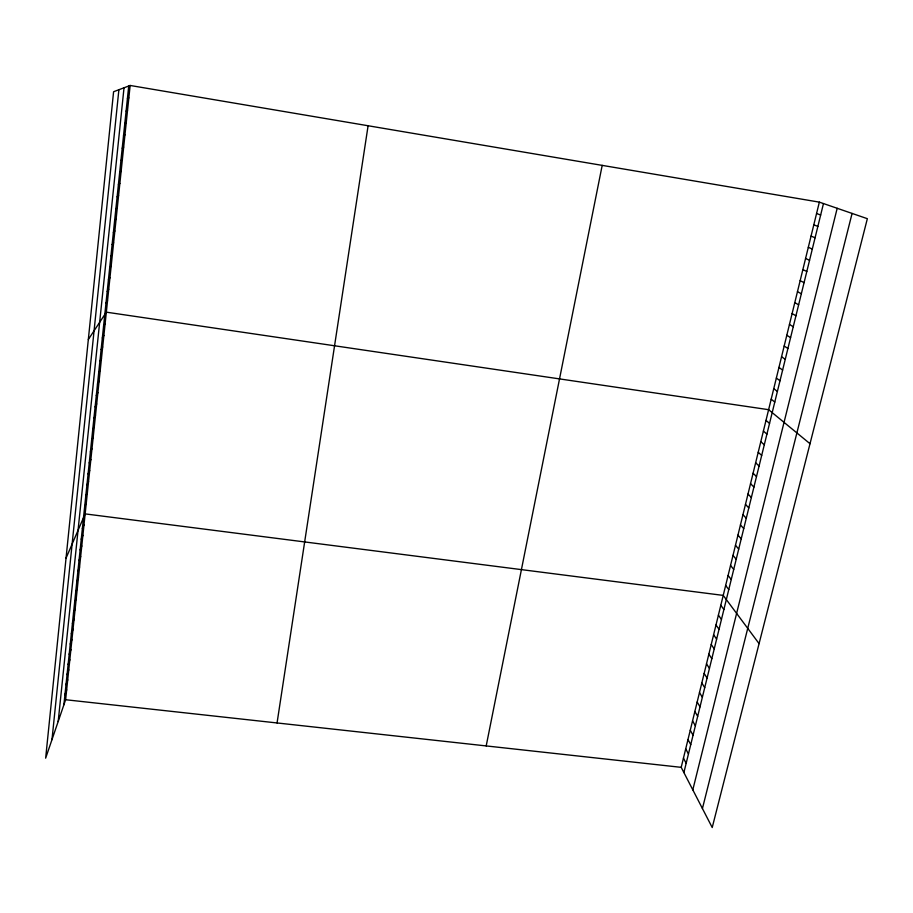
<?xml version="1.0" encoding="UTF-8"?>
<svg xmlns="http://www.w3.org/2000/svg" width="913" height="913" viewBox="0 0 913 913"><rect width="100%" height="100%" fill="white"/><g stroke="black" fill="none" stroke-linecap="round" stroke-linejoin="round"><path stroke-width="1.37" d="M51.984 739.656L118.884 89.736M58.181 721.521L124.02 87.785M63.899 704.779L128.733 86.005M130.148 85.468L113.589 91.734L45.65 758.167L65.622 699.735L130.148 85.468L819.349 202.138L867.35 218.686L712.22 827.532L681.201 767.342L819.349 202.138M277.061 722.959L368.099 125.743M486.195 745.921L602.192 165.379M683.894 772.558L823.469 203.565M692.807 789.848L837.187 208.29M702.428 808.519L852.08 213.425M64.949 694.782L66.672 689.794M65.998 684.727L67.722 679.808M67.06 674.639L68.772 669.788M68.121 664.504L69.833 659.711M69.194 654.324L70.894 649.6M70.267 644.087L71.956 639.431M71.34 633.816L73.029 629.228M72.424 623.499L74.113 618.98M73.508 613.137L75.197 608.686M74.592 602.717L76.281 598.335M75.688 592.263L77.365 587.949M76.795 581.752L78.461 577.507M77.902 571.207L79.568 567.03M79.009 560.605L80.675 556.496M80.127 549.946L81.782 545.917M81.246 539.252L82.9 535.292M82.375 528.501L84.019 524.621M66.033 558.197L85.149 513.893L723.233 595.402L759.08 643.631M84.635 506.852L86.278 503.12M85.776 495.964L87.42 492.301M86.929 485.008L88.561 481.425M88.082 474.018L89.702 470.503M89.234 462.959L90.855 459.536M90.398 451.867L92.019 448.511M91.574 440.717L93.183 437.441M92.749 429.509L94.347 426.314M93.925 418.245L95.523 415.141M95.112 406.936L96.698 403.911M96.299 395.58L97.885 392.636M97.497 384.156L99.072 381.292M98.695 372.687L100.27 369.913M99.905 361.16L101.469 358.467M101.115 349.588L102.678 346.974M102.336 337.947L103.888 335.425M103.557 326.261L105.109 323.83M88.333 339.51L106.33 312.166L768.62 409.686L810.014 443.718M105.999 302.99L107.54 300.731M107.209 291.418L108.738 289.25M108.43 279.789L109.959 277.712M109.651 268.102L111.169 266.117M110.884 256.37L112.402 254.465M112.116 244.57L113.623 242.767M113.36 232.724L114.855 231M114.604 220.82L116.099 219.188M115.86 208.849L117.343 207.319M117.126 196.831L118.599 195.393M118.382 184.757L119.854 183.41M119.66 172.614L121.121 171.382M120.938 160.426L122.399 159.284M122.216 148.168L123.666 147.119M123.506 135.854L124.955 134.907M124.807 123.483L126.245 122.639M126.108 111.055L127.535 110.313M127.421 98.558L128.836 97.919M65.622 699.735L681.201 767.342M816.564 213.505L820.661 215.012M813.803 224.826L817.865 226.413M811.052 236.09L815.081 237.768M808.313 247.309L812.308 249.066M805.574 258.47L809.546 260.319M802.858 269.586L806.807 271.515M800.153 280.645L804.068 282.653M797.46 291.669L801.34 293.758M794.789 302.637L798.635 304.805M792.119 313.558L795.942 315.807M789.46 324.423L793.249 326.751M786.812 335.242L790.578 337.65M784.176 346.027L787.919 348.504M781.562 356.755L785.26 359.311M778.949 367.425L782.624 370.062M776.347 378.062L779.999 380.778M773.756 388.653L777.385 391.437M771.188 399.198L774.783 402.051M766.007 420.391L769.545 423.404M763.394 431.05L766.909 434.132M760.803 441.664L764.284 444.825M758.224 452.232L761.682 455.461M755.644 462.754L759.08 466.052M753.088 473.219L756.489 476.586M750.543 483.65L753.921 487.086M748.009 494.024L751.353 497.539M745.476 504.364L748.808 507.948M742.965 514.658L746.263 518.299M740.454 524.907L743.73 528.616M737.966 535.098L741.219 538.887M735.479 545.255L738.708 549.112M733.013 555.378L736.209 559.292M730.548 565.444L733.721 569.427M728.095 575.475L731.245 579.515M725.664 585.45L728.779 589.558M720.814 605.296L723.883 609.53M718.405 615.157L721.453 619.448M715.997 624.971L719.033 629.319M713.612 634.74L716.614 639.157M711.238 644.475L714.217 648.949M708.865 654.165L711.82 658.707M706.502 663.808L709.435 668.407M704.163 673.417L707.073 678.074M701.823 682.992L704.71 687.706M699.495 692.522L702.359 697.292M697.167 702.006L700.009 706.845M694.861 711.455L697.68 716.351M692.568 720.871L695.364 725.812M690.274 730.24L693.047 735.239M687.991 739.576L690.742 744.631M685.72 748.865L688.448 753.978M683.46 758.121L686.165 763.291"/></g></svg>
